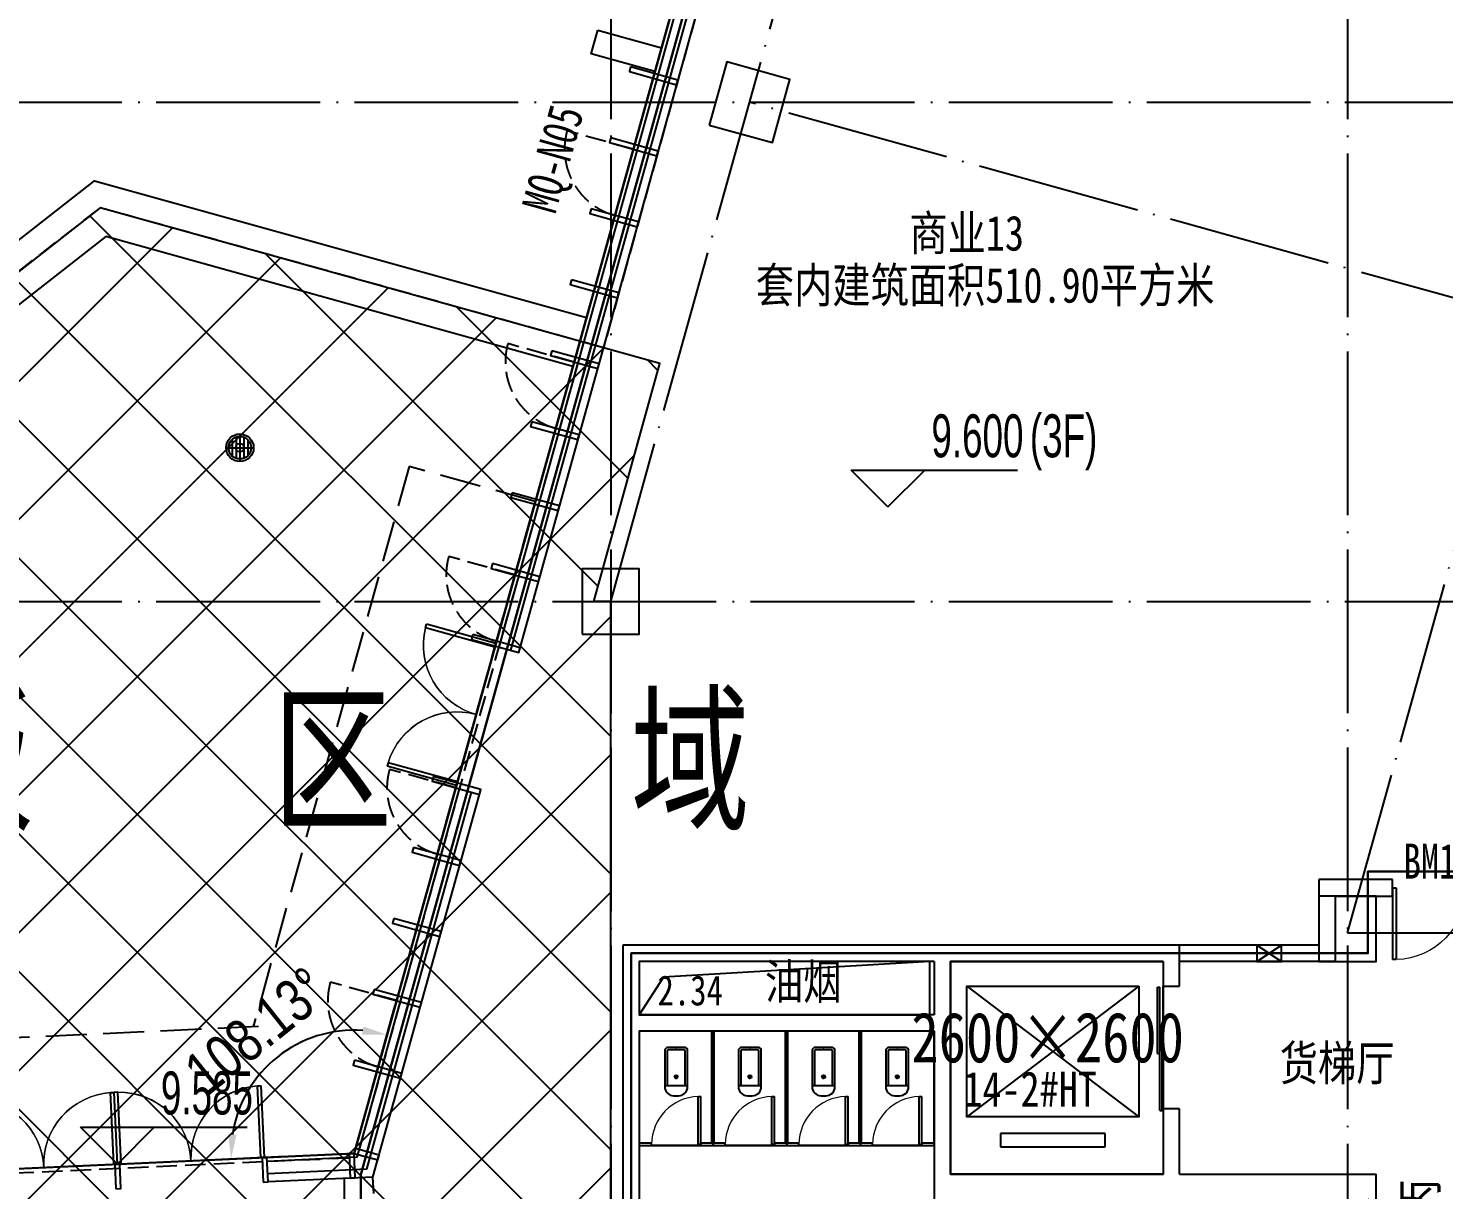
# Model space of a CAD drawing. Extents: x -233336 to 840473, y -28113 to 330904.
# Drawn here: x 778270 to 795559, y 194102 to 208295 of the extents above; entities that cross this region are included whole.
import ezdxf
from ezdxf.xclip import XClip

# ---------------------------------------------------------------- set-up
doc = ezdxf.new("R2010")
doc.units = 0
doc.header["$LTSCALE"] = 1000
doc.header["$XCLIPFRAME"] = 2
for name, pattern in [('104-14# 核心筒$0$DOTE', [2.42, 2, -0.2, 0.02, -0.2]), ('14#楼幕墙$0$DASH', [0.35, 0.25, -0.1]), ('X-104 14#平面$0$$0$DASH', [0.35, 0.25, -0.1]), ('X-104 14#平面$0$DASH', [0.35, 0.25, -0.1])]:
    doc.linetypes.add(name, pattern=pattern)
doc.layers.get('0').update_dxf_attribs({"linetype": 'CONTINUOUS'})
doc.layers.get('Defpoints').update_dxf_attribs({"linetype": 'CONTINUOUS'})
for name, color, linetype in [('104-14# 核心筒$0$02-TEXT_标注', 9, 'CONTINUOUS'), ('104-14# 核心筒$0$A-C_玻璃幕墙', 8, 'CONTINUOUS'), ('104-14# 核心筒$0$A-E_电梯', 8, 'CONTINUOUS'), ('104-14# 核心筒$0$A-I_卫-洁具', 8, 'CONTINUOUS'), ('104-14# 核心筒$0$A-I_卫-隔断', 8, 'CONTINUOUS'), ('104-14# 核心筒$0$A_AXIS-轴线', 8, '104-14# 核心筒$0$DOTE'), ('104-14# 核心筒$0$A_STR-砌块墙', 7, 'CONTINUOUS'), ('104-14# 核心筒$0$A_STR-砼柱', 8, 'CONTINUOUS'), ('104-14# 核心筒$0$DOOR_FIRE', 8, 'CONTINUOUS'), ('104-14# 核心筒$0$DOOR_FIRE_TEXT', 7, 'CONTINUOUS'), ('14#楼幕墙$0$A-C_玻璃幕墙', 8, 'CONTINUOUS'), ('14#楼幕墙$0$A-C_窗', 8, 'CONTINUOUS'), ('14#楼幕墙$0$A-C_门', 8, 'CONTINUOUS'), ('X-104 14#平面$0$01-标注_尺寸', 8, 'CONTINUOUS'), ('X-104 14#平面$0$01-标注_标高', 8, 'CONTINUOUS'), ('X-104 14#平面$0$02-TEXT_房间', 9, 'CONTINUOUS'), ('X-104 14#平面$0$02-TEXT_标注', 9, 'CONTINUOUS'), ('X-104 14#平面$0$02-TEXT_门窗', 9, 'CONTINUOUS'), ('X-104 14#平面$0$A-C_玻璃幕墙', 8, 'CONTINUOUS'), ('X-104 14#平面$0$A-C_门', 8, 'CONTINUOUS'), ('X-104 14#平面$0$A-O_分水线', 8, 'CONTINUOUS'), ('X-104 14#平面$0$A-O_屋面', 8, 'CONTINUOUS'), ('X-104 14#平面$0$A-TECH_电气', 8, 'CONTINUOUS'), ('X-104 14#平面$0$A-TECH_结构', 8, 'CONTINUOUS'), ('X-104 14#平面$0$A_STR-砌块墙', 7, 'CONTINUOUS'), ('X-104 14#平面$0$DUCT-新风管立管', 3, 'CONTINUOUS')]:
    doc.layers.add(name, color=color, linetype=linetype)
for name, color, linetype, plot in [('104-14# 核心筒$0$04-不打印_辅助线', 8, 'CONTINUOUS', False), ('X-104 14#平面$0$04-不打印_辅助线', 8, 'CONTINUOUS', False), ('X-104 14#平面$0$降板', 8, 'CONTINUOUS', False)]:
    doc.layers.add(name, color=color, linetype=linetype, plot=plot)
doc.layers.add('X-104 14#平面$0$000套内', color=8, linetype='CONTINUOUS', lineweight=30)
doc.styles.add('104-14# 核心筒$0$_TCH_SPACE', font='STXIHEI.TTF', dxfattribs={"width": 0.8, "height": 5})
doc.styles.add('104-14# 核心筒$0$_TCH_WINDOW', font='STXIHEI.TTF', dxfattribs={"width": 0.8, "height": 3.5})
doc.styles.add('104-14# 核心筒$0$Standard', font='STXIHEI.TTF', dxfattribs={"width": 0.8})
doc.styles.add('X-104 14#平面$0$_TCH_DIM', font='ros.shx', dxfattribs={"width": 0.8, "bigfont": 'jd.shx'})
doc.styles.add('X-104 14#平面$0$_TCH_DIM_T3', font='ros.shx', dxfattribs={"width": 0.8, "bigfont": 'jd.shx'})
doc.styles.add('X-104 14#平面$0$_TCH_SPACE', font='STXIHEI.TTF', dxfattribs={"width": 0.8, "height": 5})
doc.styles.add('X-104 14#平面$0$_TCH_WINDOW', font='STXIHEI.TTF', dxfattribs={"width": 0.75, "height": 3.5})
doc.styles.add('X-104 14#平面$0$Standard', font='STXIHEI.TTF', dxfattribs={"width": 0.8})
doc.dimstyles.new('X-104 14#平面$0$_TCH_ARROW&&150', dxfattribs={"dimtxt": 525, "dimasz": 300, "dimexe": 375, "dimexo": 450, "dimgap": 150, "dimtad": 1, "dimdec": 0, "dimzin": 0, "dimdsep": 46, "dimtxsty": 'X-104 14#平面$0$_TCH_DIM_T3', "dimcen": 0.09, "dimclrt": 7, "dimazin": 2, "dimtfac": 1, "dimtdec": 0, "dimtix": 1, "dimtmove": 2, "dimatfit": 3, "dimfxl": 0, "dimtolj": 1, "dimtzin": 0, "dimarcsym": 0})

# ---------------------------------------------------------------- blocks, each defined once
blk = doc.blocks.new('14#楼幕墙$0$A$C103B1A8E')
blk.add_lwpolyline([(0, 0), (60, 0), (60, 600), (0, 600)], close=True)
blk = doc.blocks.new('14#楼幕墙$0$A$C678332E3')
blk.add_lwpolyline([(0, 0), (60, 0), (60, 300), (0, 300)], close=True)
blk = doc.blocks.new('14#楼幕墙$0$A$C140B3602')
for name, p, rotation in [('14#楼幕墙$0$A$C103B1A8E', (78868, 29852), 253.4697301337788), ('14#楼幕墙$0$A$C103B1A8E', (78612, 28989), 253.4697301337788), ('14#楼幕墙$0$A$C103B1A8E', (78355, 28126), 253.4697301337788), ('14#楼幕墙$0$A$C103B1A8E', (78099, 27263), 253.4697301337788), ('14#楼幕墙$0$A$C103B1A8E', (77843, 26401), 253.4697301337788), ('14#楼幕墙$0$A$C103B1A8E', (77587, 25538), 253.4697301337788), ('14#楼幕墙$0$A$C103B1A8E', (77331, 24675), 253.4697301337788), ('14#楼幕墙$0$A$C103B1A8E', (77075, 23812), 253.4697301337788), ('14#楼幕墙$0$A$C103B1A8E', (76819, 22949), 253.4697301337788), ('14#楼幕墙$0$A$C103B1A8E', (76307, 21224), 253.4697301337788), ('14#楼幕墙$0$A$C103B1A8E', (76051, 20361), 253.4697301337788), ('14#楼幕墙$0$A$C103B1A8E', (75795, 19498), 253.4697301337788), ('14#楼幕墙$0$A$C103B1A8E', (75539, 18635), 253.4697301337788), ('14#楼幕墙$0$A$C103B1A8E', (75283, 17773), 253.4697301337788), ('14#楼幕墙$0$A$C678332E3', (74142, 16305), 1.606557729673097), ('14#楼幕墙$0$A$C678332E3', (75207, 16334), 1.606557729673097), ('14#楼幕墙$0$A$C678332E3', (75546, 16551), 73.46973013382429), ('14#楼幕墙$0$A$C678332E3', (72343, 16254), 1.606557729673097)]:
    blk.add_blockref(name, p, dxfattribs=dict(rotation=rotation))
blk = doc.blocks.new('14#楼幕墙$0$A$C2CD63A88')
at = {"linetype": '14#楼幕墙$0$DASH'}
blk.add_lwpolyline([(0, 670), (0, -170)], dxfattribs=at)
blk.add_arc((0, 670), 840, 270, 0, dxfattribs=at)
blk = doc.blocks.new('14#楼幕墙$0$$DorLib2D$00000002')
for p, q in [((-0.5, 0), (-0.5, 0.4875)), ((-0.475, 0.4875), (-0.5, 0.4875)), ((-0.475, 0), (-0.475, 0.4875)), ((0.475, 0), (0.475, 0.4875)), ((0.475, 0.4875), (0.5, 0.4875)), ((0.5, 0), (0.5, 0.4875)), ((-0.5, 0), (-0.475, 0)), ((0.5, 0), (0.475, 0))]:
    blk.add_line(p, q)
at = {"lineweight": 13}
for centre, start, end in [((-0.4875, 0), 0, 88.53072), ((0.4875, 0), 91.46928, 180)]:
    blk.add_arc(centre, 0.4875, start, end, dxfattribs=at)
blk = doc.blocks.new('14#楼幕墙')
at = {"layer": '14#楼幕墙$0$A-C_玻璃幕墙'}
for p, q in [((92266, 197155), (99427, 222925)), ((94037, 203343), (99462, 222863)), ((94182, 203303), (99566, 222679)), ((94278, 203276), (99636, 222556)), ((92304, 197107), (93555, 201609)), ((92420, 196962), (93700, 201569)), ((92496, 196865), (93796, 201542)), ((92266, 197155), (62308, 195791)), ((92304, 197107), (91204, 197057)), ((92420, 196962), (91211, 196907)), ((92496, 196865), (91216, 196807))]:
    blk.add_line(p, q, dxfattribs=at)
blk.add_lwpolyline([(120742, 216995), (99427, 222925), (92266, 197155), (62308, 195791), (62738, 196820), (22065, 195795), (17309, 179208), (53491, 179840), (52927, 177185), (83500, 178466), (82418, 175654), (109062, 173768), (119297, 188914), (117563, 189300)], close=True, dxfattribs=at)
at = {"layer": '14#楼幕墙$0$A-C_玻璃幕墙', "rotation": 1.000000000000248}
blk.add_blockref('14#楼幕墙$0$A$C140B3602', (17309, 179208), dxfattribs=at)
at = {"layer": '14#楼幕墙$0$A-C_窗', "rotation": 254.4518973650889}
for p in [(95031, 209606), (94308, 207005), (93585, 204403), (92862, 201802), (92139, 199201)]:
    blk.add_blockref('14#楼幕墙$0$A$C2CD63A88', p, dxfattribs=at)
at = {"layer": '14#楼幕墙$0$A-C_门', "xscale": -1800, "yscale": 1800, "zscale": 100}
for p, rotation in [((93756, 202518), 74.46973013395419), ((90273, 197064), 2.606557729849808), ((88475, 196982), 2.606557729849808)]:
    blk.add_blockref('14#楼幕墙$0$$DorLib2D$00000002', p, dxfattribs=dict(at, rotation=rotation))
blk = doc.blocks.new('104-14# 核心筒$0$wrert')
for p, q in [((300, 200), (1900, 2300)), ((300, 2300), (1900, 200)), ((2265, 1890.12), (2100, 1890.12)), ((2100, 1890.12), (2100, 609.88)), ((2265, 609.88), (2265, 1890.12)), ((2100, 609.88), (2265, 609.88))]:
    blk.add_line(p, q)
for points in [[(0, 2600), (2600, 2600), (2600, 0), (0, 0)], [(300, 2300), (1900, 2300), (1900, 200), (300, 200), (300, 2300)]]:
    blk.add_lwpolyline(points, close=True)
blk = doc.blocks.new('104-14# 核心筒$0$$lvtry$00000200')
at = {"color": 0}
for p, q in [((-110, -40, 0), (-110, -470, 0)), ((100, -30, 0), (-100, -30, 0)), ((110, -470, 0), (110, -40, 0))]:
    blk.add_line(p, q, dxfattribs=at)
at = {"color": 0, "elevation": 0}
blk.add_lwpolyline([(100, 0), (-100, 0, 0.414214), (-140, -40), (-140, -480, 0.414214), (-30, -590), (30, -590, 0.414214), (140, -480), (140, -40, 0.414214)], format="xyb", close=True, dxfattribs=at)
blk.add_lwpolyline([(140, -470), (-140, -470)], dxfattribs=at)
at = {"color": 0}
blk.add_circle((0, -359, 0), 20, dxfattribs=at)
for centre, start, end in [((-100, -40, 0), 90, 180), ((100, -40, 0), 0, 90)]:
    blk.add_arc(centre, 10, start, end, dxfattribs=at)
for p in [(0, 0), (0, -359, 0)]:
    blk.add_point(p, dxfattribs=at)
blk = doc.blocks.new('104-14# 核心筒$0$hgfasg')
at = {"layer": '104-14# 核心筒$0$04-不打印_辅助线'}
blk.add_lwpolyline([(-450, 1400), (450, 1400), (450, 0), (-450, 0)], close=True, dxfattribs=at)
at = {"yscale": -1}
blk.add_blockref('104-14# 核心筒$0$$lvtry$00000200', (0, 200), dxfattribs=at)
blk = doc.blocks.new('104-14# 核心筒$0$$DorLib2D$00000116')
at = {"color": 0}
for p, q in [((-0.5, 0), (-0.146, 0.354)), ((0.5, 0), (0.146, 0.354))]:
    blk.add_line(p, q, dxfattribs=at)
for centre, start, end in [((-0.5, 0), 0, 45), ((0.5, 0), 135, 180)]:
    blk.add_arc(centre, 0.5, start, end, dxfattribs=at)
blk = doc.blocks.new('104-14# 核心筒$0$$DorLib2D$00000128')
at = {"color": 0}
for points in [[(-0.491, 0.85), (-0.491, 0.71)], [(0.049, 0.85), (-0.491, 0.85)], [(0.049, 0.85), (0.049, 0.71)], [(0.049, 0.71), (-0.491, 0.71)], [(0.513, 0.71), (-0.027, 0.71)], [(-0.027, 0.71), (-0.027, 0.57)], [(0.513, 0.71), (0.513, 0.57)], [(0.5, 0.5), (-0.5, 0.5)], [(0.513, 0.57), (-0.027, 0.57)]]:
    blk.add_lwpolyline(points, dxfattribs=at)
blk = doc.blocks.new('104-14# 核心筒$0$$DorLib2D$00000001')
for p, q in [((0.45, 0.975), (0.5, 0.975)), ((0.45, 0), (0.45, 0.975)), ((0.5, 0), (0.5, 0.975)), ((0.5, 0), (0.45, 0))]:
    blk.add_line(p, q)
at = {"lineweight": 13}
blk.add_arc((0.475, 0), 0.975, 91.4693, 180, dxfattribs=at)
blk = doc.blocks.new('_FZHK')
blk.add_lwpolyline([(-0.5, -0.5), (0.5, -0.5), (0.5, 0.5), (-0.5, 0.5)], close=True)
blk = doc.blocks.new('104-14# 核心筒')
at = {"layer": '104-14# 核心筒$0$A-C_玻璃幕墙'}
blk.add_lwpolyline([(82417.6, 175653.6), (83499.8, 178465.9), (52926.6, 177184.7), (53491, 179839.8), (17309.3, 179208.2), (22065.4, 195794.6), (62738.3, 196820), (62307.5, 195791.2), (92265.6, 197155.1), (99426.9, 222925), (120741.8, 216994.6), (117562.9, 189300.5), (119297.3, 188914.5), (109062.3, 173767.9), (82417.6, 175653.6)], dxfattribs=at)
at = {"layer": '104-14# 核心筒$0$A-I_卫-隔断'}
for p, q in [((96635, 197280), (96635, 198650)), ((96635, 198650), (96665, 198650)), ((96665, 197280), (96665, 198650)), ((97535, 197280), (97535, 198650)), ((97535, 198650), (97565, 198650)), ((97565, 197280), (97565, 198650)), ((98435, 197280), (98435, 198650)), ((98435, 198650), (98465, 198650)), ((98465, 197280), (98465, 198650)), ((95900, 197280), (95750, 197280)), ((95750, 197280), (95750, 197250)), ((95900, 197250), (95900, 197280)), ((96635, 197280), (96500, 197280)), ((96500, 197280), (96500, 197250)), ((96800, 197280), (96665, 197280)), ((96800, 197250), (96800, 197280)), ((97535, 197280), (97400, 197280)), ((97400, 197280), (97400, 197250)), ((97700, 197280), (97565, 197280)), ((97700, 197250), (97700, 197280)), ((98435, 197280), (98300, 197280)), ((98300, 197280), (98300, 197250)), ((98600, 197280), (98465, 197280)), ((98600, 197250), (98600, 197280)), ((99350, 197280), (99200, 197280)), ((99200, 197280), (99200, 197250)), ((99350, 197250), (99350, 197280)), ((95750, 197250), (95900, 197250)), ((96500, 197250), (95900, 197250)), ((96500, 197250), (96650, 197250)), ((96650, 197250), (96800, 197250)), ((97400, 197250), (96800, 197250)), ((97400, 197250), (97550, 197250)), ((97550, 197250), (97700, 197250)), ((98300, 197250), (97700, 197250)), ((98300, 197250), (98450, 197250)), ((98450, 197250), (98600, 197250)), ((99200, 197250), (98600, 197250)), ((99200, 197250), (99350, 197250))]:
    blk.add_line(p, q, dxfattribs=at)
at = {"layer": '104-14# 核心筒$0$A_AXIS-轴线'}
for p, q in [((95400, 228733.6), (95400, 169654.9)), ((104400, 228733.6), (104400, 169654.9)), ((95400, 203900), (101117.9, 224451.1)), ((104400, 199850), (110517.1, 221836)), ((-9370.1, 210000), (120259.9, 210000)), ((106496.4, 207384.9), (97097.2, 210000)), ((-9370.1, 203900), (120259.9, 203900)), ((104400, 199850), (120259.9, 199850))]:
    blk.add_line(p, q, dxfattribs=at)
at = {"layer": '104-14# 核心筒$0$A_STR-砌块墙'}
for p, q in [((95550, 199700), (95550, 198750)), ((99450, 199700), (95550, 199700)), ((102350, 199700), (99450, 199700)), ((102350, 199200), (102350, 199700)), ((95750, 199500), (95750, 198850)), ((99350, 199500), (95750, 199500)), ((99350, 199500), (99350, 198850)), ((99550, 199500), (99550, 198750)), ((102150, 199500), (99550, 199500)), ((102150, 199500), (102150, 199200)), ((102150, 199200), (102350, 199200)), ((99350, 198850), (95750, 198850)), ((95550, 198750), (95550, 195300)), ((99550, 198750), (99550, 196900)), ((95750, 198650), (95750, 195300)), ((99350, 198650), (95750, 198650)), ((99350, 198650), (99350, 196800)), ((102350, 197700), (102150, 197700)), ((102150, 197700), (102150, 196900)), ((102350, 196900), (102350, 197700)), ((99350, 196800), (99350, 196100)), ((99550, 196900), (102150, 196900)), ((102350, 196900), (102850, 196900)), ((102850, 196900), (103848.5, 196900)), ((103848.5, 196900), (104750, 196900)), ((104750, 196600), (104750, 196900))]:
    blk.add_line(p, q, dxfattribs=at)
at = {"layer": '104-14# 核心筒$0$A-E_电梯', "rotation": 270}
blk.add_blockref('104-14# 核心筒$0$wrert', (99550, 199500), dxfattribs=at)
at = {"layer": '104-14# 核心筒$0$A-E_电梯', "xscale": 1500, "yscale": -200, "zscale": 200, "rotation": 269.9999999999988}
blk.add_blockref('104-14# 核心筒$0$$DorLib2D$00000128', (102250, 198450), dxfattribs=at)
at = {"layer": '104-14# 核心筒$0$A-I_卫-洁具', "ltscale": 0.1, "xscale": -1, "rotation": 180}
for p in [(96200, 198650), (97100, 198650), (98000, 198650), (98900, 198650)]:
    blk.add_blockref('104-14# 核心筒$0$hgfasg', p, dxfattribs=at)
at = {"layer": '104-14# 核心筒$0$A-I_卫-隔断', "xscale": -600, "yscale": -600, "zscale": 30, "rotation": 180}
for p in [(96200, 197265), (97100, 197265), (98000, 197265), (98900, 197265)]:
    blk.add_blockref('104-14# 核心筒$0$$DorLib2D$00000001', p, dxfattribs=at)
at = {"layer": '104-14# 核心筒$0$A_STR-砼柱', "xscale": 799.9999999999911, "yscale": 799.9999999999911, "zscale": 799.9999999999911, "rotation": 344.4518973650904}
blk.add_blockref('_FZHK', (97097.2, 210000), dxfattribs=at)
at = {"layer": '104-14# 核心筒$0$A_STR-砼柱', "xscale": 700, "yscale": 800, "zscale": 800}
for p in [(95400, 203900), (104400, 199900)]:
    blk.add_blockref('_FZHK', p, dxfattribs=at)
at = {"layer": '104-14# 核心筒$0$DOOR_FIRE'}
ref = blk.add_blockref('104-14# 核心筒$0$$DorLib2D$00000116', (104650, 196000), dxfattribs=dict(at, xscale=1200, yscale=1200, zscale=200, rotation=270))
ref.add_attrib('A', 'FM1222丙', (105495.6, 194975.9), dxfattribs={"layer": '104-14# 核心筒$0$DOOR_FIRE_TEXT', "height": 428.14, "rotation": 90, "style": '104-14# 核心筒$0$_TCH_WINDOW', "width": 0.8})
at = {"layer": '104-14# 核心筒$0$02-TEXT_标注', "style": '104-14# 核心筒$0$Standard', "width": 0.8}
for s, p in [('油烟', (97284.7, 199040.6)), ('14-2#HT', (99707.9, 197727.5))]:
    blk.add_text(s, height=428.14, dxfattribs=at).set_placement(p)
at = {"layer": '104-14# 核心筒$0$04-不打印_辅助线', "style": '104-14# 核心筒$0$_TCH_SPACE', "width": 0.8}
for s, height, p in [('2.34', 366.98, (95972.1, 198963.2)), ('2600×2600', 611.63, (99073.6, 198267.4))]:
    blk.add_text(s, height=height, dxfattribs=at).set_placement(p)
blk = doc.blocks.new('X-104 14#平面$0$ydl')
h = blk.add_hatch()
h.set_pattern_fill('ANSI31', color=8, scale=30, angle=45)
h.set_pattern_definition([(90, (0, 0), (-47.625, 1e-14), [])])
edge = h.paths.add_edge_path()
edge.add_arc((0, 0), 138, 0, 360)
for radius in [168, 138]:
    blk.add_circle((0, 0), radius)
at = {"layer": 'X-104 14#平面$0$04-不打印_辅助线'}
for p, q in [((-168, 0), (168, 0)), ((0, 168), (0, -168))]:
    blk.add_line(p, q, dxfattribs=at)
blk = doc.blocks.new('X-104 14#平面$0$ydlzh')
at = {"layer": 'X-104 14#平面$0$A-O_分水线'}
blk.add_blockref('X-104 14#平面$0$ydl', (0, 0), dxfattribs=at)
blk = doc.blocks.new('*U95')
blk.add_lwpolyline([(200, 0), (200, 300), (0, 300), (0, 0), (200, 0), (0, 300), (0, 0), (200, 300)])
blk = doc.blocks.new('X-104 14#平面$0$dd')
at = {"layer": 'X-104 14#平面$0$A-TECH_电气', "rotation": 270}
blk.add_blockref('*U95', (103356, -99400), dxfattribs=at)
blk = doc.blocks.new('X-104 14#平面$0$$DorLib2D$00000002')
for p, q in [((-0.5, 0), (-0.5, 0.4875)), ((-0.475, 0.4875), (-0.5, 0.4875)), ((-0.475, 0), (-0.475, 0.4875)), ((0.475, 0), (0.475, 0.4875)), ((0.475, 0.4875), (0.5, 0.4875)), ((0.5, 0), (0.5, 0.4875)), ((-0.5, 0), (-0.475, 0)), ((0.5, 0), (0.475, 0))]:
    blk.add_line(p, q)
at = {"lineweight": 13}
for centre, start, end in [((-0.4875, 0), 0, 88.53072), ((0.4875, 0), 91.46928, 180)]:
    blk.add_arc(centre, 0.4875, start, end, dxfattribs=at)
blk = doc.blocks.new('*D223')
at = {"layer": 'Defpoints', "color": 0}
for p in [(91738, 198564), (92370, 197529), (91878, 197137), (92266, 197155)]:
    blk.add_point(p, dxfattribs=at)
at = {"layer": 'X-104 14#平面$0$01-标注_尺寸', "color": 0, "lineweight": -2}
for p, q in [((92490, 197963), (92769, 198966)), ((91428, 197117), (90388, 197070))]:
    blk.add_line(p, q, dxfattribs=at)
blk.add_arc((92266, 197155), 1505, 85.9181, 171.1629, dxfattribs=at)
at = {"layer": 'X-104 14#平面$0$01-标注_尺寸', "color": 0}
for points in [[(92381, 198705), (92364, 198606), (92668, 198605)], [(90829, 197383), (90729, 197389), (90763, 197087)]]:
    blk.add_solid(points, dxfattribs=at)
at = {"layer": 'X-104 14#平面$0$01-标注_尺寸', "color": 7, "insert": (91071, 198654), "char_height": 525, "attachment_point": 5, "rotation": 38.5405, "style": 'X-104 14#平面$0$_TCH_DIM_T3'}
blk.add_mtext('\\A1;108.13%%d', dxfattribs=at)
blk = doc.blocks.new('X-104 14#平面')
at = {"layer": 'X-104 14#平面$0$降板'}
h = blk.add_hatch(dxfattribs=at)
h.set_pattern_fill('ANSI37', color=256, scale=750)
h.set_pattern_definition([(45, (0, 0), (-841.899, 841.899), []), (135, (0, 0), (-841.899, -841.899), [])])
h.paths.add_polyline_path([(89162.1, 208711.5), (77269.5, 199400), (23400, 199400), (23400, 195100), (77400, 195100), (77400, 194900), (95400, 194900), (95400, 203900.1), (95192.4, 203900), (96001.6, 206808.6)])
blk.add_circle((90870.4, 205778.6), 50)
at = {"layer": 'X-104 14#平面$0$000套内'}
blk.add_lwpolyline([(115950, 189400), (115950, 189200), (117249.4, 189200), (117398.5, 189183.4), (120578.2, 216884.4), (99531.2, 222740.3), (92350, 196898.5), (92350, 194099.9), (95650, 194099.9), (95650, 199600), (104650, 199600), (104650, 200600), (107550, 200600), (107550, 201000), (115950, 201000)], close=True, dxfattribs=at)
at = {"layer": 'X-104 14#平面$0$01-标注_标高'}
for p, q in [((98786, 205053.9), (98336, 205503.9)), ((98336, 205503.9), (100370.9, 205503.9)), ((98786, 205053.9), (99236, 205503.9)), ((89374.1, 197023.4), (88924.1, 197473.4)), ((88924.1, 197473.4), (90959, 197473.4)), ((89374.1, 197023.4), (89824.1, 197473.4))]:
    blk.add_line(p, q, dxfattribs=at)
at = {"layer": 'X-104 14#平面$0$04-不打印_辅助线'}
blk.add_lwpolyline([(89162.1, 208711.5), (77269.5, 199400), (23400, 199400), (23400, 195100), (77400, 195100), (77400, 194900), (95400, 194900), (95400, 203900.1), (95192.4, 203900), (96001.6, 206808.6)], close=True, dxfattribs=at)
at = {"layer": 'X-104 14#平面$0$A-C_玻璃幕墙'}
blk.add_lwpolyline([(82417.6, 175653.6), (83499.8, 178465.9), (52926.6, 177184.7), (53491, 179839.8), (17309.3, 179208.2), (22065.4, 195794.6), (62738.3, 196820), (62307.5, 195791.2), (92265.6, 197155.1), (99426.9, 222925), (120741.8, 216994.6), (117562.9, 189300.5), (119297.3, 188914.5), (109062.3, 173767.9), (82417.6, 175653.6)], dxfattribs=at)
at = {"layer": 'X-104 14#平面$0$A-C_玻璃幕墙', "linetype": 'X-104 14#平面$0$DASH', "ltscale": 2}
blk.add_lwpolyline([(91099.5, 198703.6), (86209.5, 198481), (86282.3, 196882.7), (92265.6, 197155.1), (94479, 205119.8), (92937.4, 205548.2), (91034.5, 198700.7)], dxfattribs=at)
at = {"layer": 'X-104 14#平面$0$A-O_屋面', "ltscale": 5}
blk.add_lwpolyline([(95241.1, 210879.7), (96019.4, 210663.2), (95939.1, 210374.1), (95160.7, 210590.7)], close=True, dxfattribs=at)
for points in [[(69550, 199080), (69550, 199700), (77166, 199700), (89096.5, 209041.2), (95104.2, 207369.7), (95023.8, 207080.6)], [(94938.1, 206772.3), (89232.1, 208359.9), (77379.9, 199080), (69550, 199080)]]:
    blk.add_lwpolyline(points, dxfattribs=at)
at = {"layer": 'X-104 14#平面$0$A-TECH_结构', "linetype": 'X-104 14#平面$0$$0$DASH'}
blk.add_lwpolyline([(108910.7, 174079.4), (118802, 188717.3), (117234.1, 189066.3), (120414.6, 216774.3), (99635.6, 222555.6), (95312.9, 207000.2), (89162.1, 208711.5), (77269.5, 199400), (8635.1, 199400), (5919.8, 186625.4), (-2502.5, 188415.7), (-5635.8, 173674.9), (40532.1, 175690.6), (40199.6, 173602.3), (83848.5, 175853.1)], close=True, dxfattribs=at)
blk.add_lwpolyline([(82521.6, 175784.7), (83573.8, 178519), (52988.9, 177237.3), (53553, 179890.9), (17376, 179259.4), (22103.3, 195745.6), (62662.4, 196768.1), (62230.9, 195737.7), (92304.1, 197106.8), (95072, 207067.2)], dxfattribs=at)
at = {"layer": 'X-104 14#平面$0$A_STR-砌块墙'}
for p, q in [((104950, 200500), (104050, 200500)), ((104050, 200500), (104050, 199700)), ((104950, 200300), (104950, 200500)), ((104250, 200300), (104950, 200300)), ((104250, 200300), (104250, 199500)), ((104050, 199700), (102350, 199700)), ((102350, 199500), (102350, 199700)), ((104250, 199500), (102350, 199500)), ((92496.5, 196865.3), (92149.3, 196849.5)), ((92149.3, 194199.9), (92149.3, 196849.5)), ((92505.6, 196665.5), (92496.5, 196865.3))]:
    blk.add_line(p, q, dxfattribs=at)
at = {"layer": 'X-104 14#平面$0$DUCT-新风管立管'}
blk.add_lwpolyline([(99300, 199499.9), (95750, 199499.9), (95750, 198850), (99300, 198850), (99300, 199499.9), (96045.6, 199308.4), (95750, 198850)], dxfattribs=at)
ref = blk.add_blockref('104-14# 核心筒', (0, 0))
XClip(ref).set_block_clipping_path([(-38664.3623821461, -25500), (139216.5485069363, 330900)])
for name, p in [('X-104 14#平面$0$dd', (-62.7, 299100)), ('14#楼幕墙', (0, 0)), ('X-104 14#平面$0$ydlzh', (90870.4, 205778.6))]:
    blk.add_blockref(name, p)
at = {"layer": 'X-104 14#平面$0$A-C_门', "xscale": 1800, "yscale": 1800, "zscale": 100}
for p, rotation in [((93756.1, 202518.4), 74.46973013395443), ((90273.2, 197064.4), 2.606557730057283), ((88475, 196982.5), 2.606557730057283)]:
    blk.add_blockref('X-104 14#平面$0$$DorLib2D$00000002', p, dxfattribs=dict(at, rotation=rotation))
at = {"layer": 'X-104 14#平面$0$A-C_门'}
ref = blk.add_blockref('X-104 14#平面$0$$DorLib2D$00000002', (105850, 200400), dxfattribs=dict(at, xscale=-1800, yscale=1800, zscale=200, rotation=179.9999980676837))
ref.add_attrib('A', 'BM1823', (105080.1, 200512.5), dxfattribs={"layer": 'X-104 14#平面$0$02-TEXT_门窗', "height": 428.14, "rotation": 360, "style": 'X-104 14#平面$0$_TCH_WINDOW', "width": 0.75})
at = {"layer": 'X-104 14#平面$0$01-标注_标高', "color": 7, "style": 'X-104 14#平面$0$_TCH_DIM', "width": 0.64}
for s, p in [('9.600', (99317.9, 205661.4)), ('(3F)', (100520.9, 205661.4)), ('9.585', (89906, 197630.9))]:
    blk.add_text(s, height=525, dxfattribs=at).set_placement(p)
at = {"layer": 'X-104 14#平面$0$02-TEXT_房间', "style": 'X-104 14#平面$0$_TCH_SPACE', "width": 0.8}
blk.add_text('商业13', height=428.14, dxfattribs=at).set_placement((99048.1, 208186.9))
at = {"layer": 'X-104 14#平面$0$02-TEXT_标注', "style": 'X-104 14#平面$0$Standard', "width": 0.8}
for s, height, p in [('套内建筑面积510.90平方米', 428.139, (97173.1, 207550.8)), ('货梯厅', 428.14, (103572.2, 198044.2))]:
    blk.add_text(s, height=height, dxfattribs=at).set_placement(p)
at = {"layer": 'X-104 14#平面$0$02-TEXT_门窗', "style": 'X-104 14#平面$0$_TCH_WINDOW', "width": 0.75}
blk.add_text('MQ-N05', height=428.14, rotation=74.4519, dxfattribs=at).set_placement((94723, 208619.5))
at = {"layer": 'X-104 14#平面$0$降板', "style": 'X-104 14#平面$0$_TCH_WINDOW', "width": 0.75}
blk.add_text('降    板    区    域', height=1427.129, dxfattribs=at).set_placement((82523.2, 201257.6))
at = {"layer": 'X-104 14#平面$0$01-标注_尺寸'}
dim = blk.add_angular_dim_3p(base=(91738.3, 198564.1), center=(92265.6, 197155.1), p1=(92369.6, 197529.4), p2=(91877.5, 197137.4), text='108.13%%d', dimstyle='X-104 14#平面$0$_TCH_ARROW&&150', dxfattribs=at)
dim.commit()
dim.dimension.update_dxf_attribs({"geometry": '*D223', "text_midpoint": (91071.2, 198654.5)})

msp = doc.modelspace()

# ---------------------------------------------------------------- block references
msp.add_blockref('X-104 14#平面', (689983.4, -2608.9))

doc.saveas('drawing.dxf')
